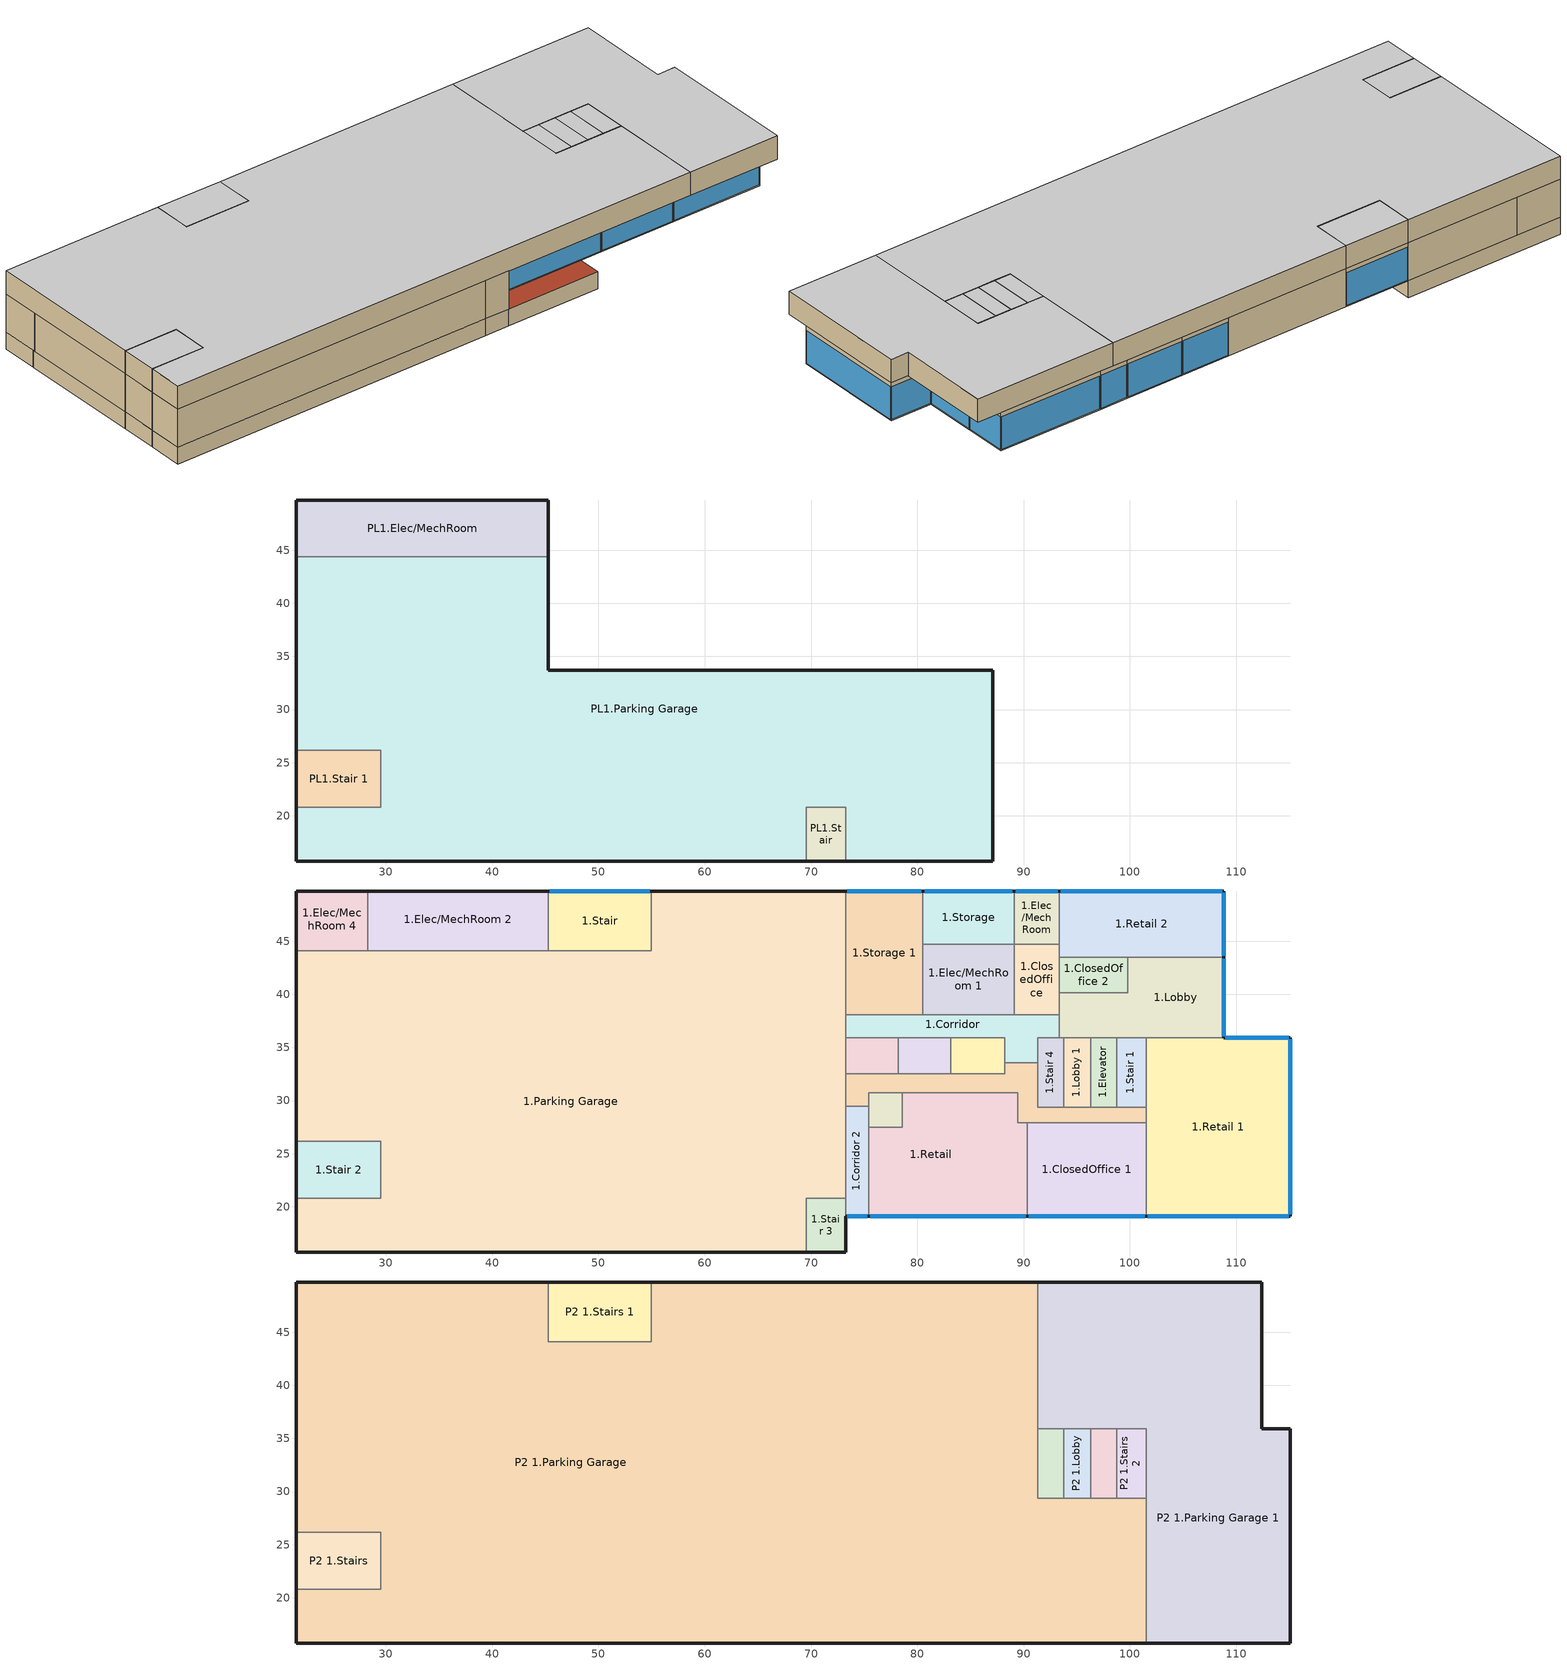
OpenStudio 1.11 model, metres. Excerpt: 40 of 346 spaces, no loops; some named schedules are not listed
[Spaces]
PL1.Parking Garage
 floor ground: 45.27,44.37 45.27,33.69 87.09,33.69 87.09,15.75 73.24,15.75 73.24,20.83 69.53,20.83 69.53,15.75 21.57,15.75 21.57,20.83 29.52,20.83 29.52,26.17 21.57,26.17 21.57,44.37 z0
 wall outside: 21.57,44.37 21.57,26.17 / 73.24,15.75 87.09,15.75 87.09,33.69 45.27,33.69 45.27,44.37 / 21.57,20.83 21.57,15.75 69.53,15.75 z0:2.44
 wall to PL1.Elec/MechRoom: 45.27,44.37 21.57,44.37 z0:2.44
 wall to PL1.Stair: 69.53,15.75 69.53,20.83 73.24,20.83 73.24,19.14 73.24,15.75 z0:2.44
 wall to PL1.Stair 1: 21.57,26.17 29.52,26.17 29.52,20.83 21.57,20.83 z0:2.44
 roof outside: 87.09,15.75 87.09,19.14 73.24,19.14 73.24,15.75 z2.44
PL1.Stair
 floor ground: 73.24,20.83 73.24,15.75 69.53,15.75 69.53,20.83 z0
 wall outside: 69.53,15.75 73.24,15.75 z0:2.44
PL1.Stair 1
 floor ground: 29.52,26.17 29.52,20.83 21.57,20.83 21.57,26.17 z0
 wall outside: 21.57,26.17 21.57,20.83 z0:2.44
PL1.Elec/MechRoom
 floor ground: 45.27,49.72 45.27,44.37 21.57,44.37 21.57,49.72 z0
 wall outside: 45.27,44.37 45.27,49.72 21.57,49.72 21.57,44.37 z0:2.44
1.Parking Garage
 floor to PL1.Parking Garage: 45.27,44.08 45.27,33.69 73.24,33.69 73.24,20.83 69.53,20.83 69.53,15.75 21.57,15.75 21.57,20.83 29.52,20.83 29.52,26.17 21.57,26.17 21.57,44.08 z2.44
 floor ground: 73.24,49.72 73.24,33.69 45.27,33.69 45.27,44.08 54.98,44.08 54.98,49.72 z2.44
 wall outside: 73.24,49.72 54.98,49.72 / 21.57,20.83 21.57,15.75 69.53,15.75 / 21.57,44.08 21.57,26.17 z2.44:7.92
 wall to 1.Storage 1: 73.24,38.07 73.24,49.72 z2.44:7.92
 wall to 1.Corridor: 73.24,35.92 73.24,38.07 z2.44:7.92
 wall to 1.Elec/MechRoom 5: 73.24,32.53 73.24,35.92 z2.44:7.92
 wall to 1.Corridor 1: 73.24,29.48 73.24,32.53 z2.44:7.92
 wall to 1.Corridor 2: 73.24,20.83 73.24,29.48 z2.44:7.92
 wall to 1.Stair 3: 69.53,15.75 69.53,20.83 73.24,20.83 z2.44:7.92
 wall to 1.Stair 2: 21.57,26.17 29.52,26.17 29.52,20.83 21.57,20.83 z2.44:7.92
 wall to 1.Elec/MechRoom 4: 28.27,44.08 21.57,44.08 z2.44:7.92
 wall to 1.Elec/MechRoom 2: 45.27,44.08 28.27,44.08 z2.44:7.92
 wall to 1.Stair: 54.98,49.72 54.98,44.08 45.27,44.08 z2.44:7.92
1.Stair 3
 floor to PL1.Stair: 73.24,20.83 73.24,15.75 69.53,15.75 69.53,20.83 z2.44
 wall outside: 69.53,15.75 73.24,15.75 73.24,19.14 z2.44:7.92
 wall to 1.Corridor 2: 73.24,19.14 73.24,20.83 z2.44:7.92
1.Corridor 2
 floor to PL1.Parking Garage: 75.43,29.48 75.43,19.14 73.24,19.14 73.24,29.48 z2.44
 wall outside: 73.24,19.14 75.43,19.14 z2.44:7.92
 wall to 1.Corridor 1: 75.43,29.48 73.24,29.48 z2.44:7.92
 wall to 1.Storage 2: 75.43,27.51 75.43,29.48 z2.44:7.92
 wall to 1.Retail: 75.43,19.14 75.43,27.51 z2.44:7.92
 window (VE 1-2M C): 73.39,19.14 75.28,19.14 z2.59:7.32
1.Retail
 floor to PL1.Parking Garage: 87.09,30.73 87.09,19.14 75.43,19.14 75.43,27.51 78.6,27.51 78.6,30.73 z2.44
 floor ground: 89.45,30.73 89.45,27.92 90.34,27.92 90.34,19.14 87.09,19.14 87.09,30.73 z2.44
 wall outside: 75.43,19.14 90.34,19.14 z2.44:7.92
 wall to 1.Storage 2: 78.6,30.73 78.6,27.51 75.43,27.51 z2.44:7.92
 wall to 1.Corridor 1: 90.34,27.92 89.45,27.92 89.45,30.73 78.6,30.73 z2.44:7.92
 wall to 1.ClosedOffice 1: 90.34,19.14 90.34,27.92 z2.44:7.92
 window (VE 1-2M C): 75.58,19.14 90.19,19.14 z2.59:7.32
1.ClosedOffice 1
 floor ground: 101.54,27.92 101.54,19.14 90.34,19.14 90.34,27.92 z2.44
 wall outside: 90.34,19.14 101.54,19.14 z2.44:7.92
 wall to 1.Corridor 1: 101.54,27.92 90.34,27.92 z2.44:7.92
 wall to 1.Retail 1: 101.54,19.14 101.54,27.92 z2.44:7.92
 window (VE 1-2M C): 90.49,19.14 101.39,19.14 z2.59:7.32
1.Retail 1
 floor ground: 115.08,35.92 115.08,19.14 101.54,19.14 101.54,35.92 z2.44
 wall outside: 101.54,19.14 115.08,19.14 115.08,35.92 108.84,35.92 z2.44:7.92
 wall to 1.Corridor 1: 101.54,29.38 101.54,27.92 z2.44:7.92
 wall to 1.Stair 1: 101.54,35.92 101.54,29.38 z2.44:7.92
 wall to 1.Lobby: 108.84,35.92 101.54,35.92 z2.44:7.92
 window (VE 1-2M C): 115.08,19.29 115.08,35.76 / 114.93,35.92 108.99,35.92 / 101.69,19.14 114.93,19.14 z2.59:7.32
1.Stair 2
 floor to PL1.Stair 1: 29.52,26.17 29.52,20.83 21.57,20.83 21.57,26.17 z2.44
 wall outside: 21.57,26.17 21.57,20.83 z2.44:7.92
1.Storage 2
 floor to PL1.Parking Garage: 78.6,30.73 78.6,27.51 75.43,27.51 75.43,30.73 z2.44
 wall to 1.Corridor 1: 78.6,30.73 75.43,30.73 75.43,29.48 z2.44:7.92
1.Corridor 1
 floor to PL1.Parking Garage: 87.09,32.53 87.09,30.73 75.43,30.73 75.43,29.48 73.24,29.48 73.24,32.53 z2.44
 floor ground: 91.32,33.54 91.32,29.38 101.54,29.38 101.54,27.92 89.45,27.92 89.45,30.73 87.09,30.73 87.09,32.53 88.22,32.53 88.22,33.54 z2.44
 wall to 1.Elec/MechRoom 5: 78.22,32.53 73.24,32.53 z2.44:7.92
 wall to 1.Elec/MechRoom 3: 83.14,32.53 78.22,32.53 z2.44:7.92
 wall to 1.Restroom: 88.22,33.54 88.22,32.53 83.14,32.53 z2.44:7.92
 wall to 1.Corridor: 91.32,33.54 88.22,33.54 z2.44:7.92
 wall to 1.Stair 4: 93.77,29.38 91.32,29.38 91.32,33.54 z2.44:7.92
 wall to 1.Lobby 1: 96.34,29.38 93.77,29.38 z2.44:7.92
 wall to 1.Elevator: 98.75,29.38 96.34,29.38 z2.44:7.92
 wall to 1.Stair 1: 101.54,29.38 98.75,29.38 z2.44:7.92
1.Stair 4
 floor ground: 93.77,35.92 93.77,29.38 91.32,29.38 91.32,35.92 z2.44
 wall to 1.Lobby: 93.77,35.92 93.36,35.92 z2.44:7.92
 wall to 1.Lobby 1: 93.77,29.38 93.77,35.92 z2.44:7.92
 wall to 1.Corridor: 93.36,35.92 91.32,35.92 91.32,33.54 z2.44:7.92
1.Lobby 1
 floor ground: 96.34,35.92 96.34,29.38 93.77,29.38 93.77,35.92 z2.44
 wall to 1.Lobby: 96.34,35.92 93.77,35.92 z2.44:7.92
 wall to 1.Elevator: 96.34,29.38 96.34,35.92 z2.44:7.92
1.Elevator
 floor ground: 98.75,35.92 98.75,29.38 96.34,29.38 96.34,35.92 z2.44
 wall to 1.Stair 1: 98.75,29.38 98.75,35.92 z2.44:7.92
 wall to 1.Lobby: 98.75,35.92 96.34,35.92 z2.44:7.92
1.Stair 1
 floor ground: 101.54,35.92 101.54,29.38 98.75,29.38 98.75,35.92 z2.44
 wall to 1.Lobby: 101.54,35.92 98.75,35.92 z2.44:7.92
1.Elec/MechRoom 5
 floor to PL1.Parking Garage: 78.22,33.69 78.22,32.53 73.24,32.53 73.24,33.69 z2.44
 floor ground: 78.22,35.92 78.22,33.69 73.24,33.69 73.24,35.92 z2.44
 wall to 1.Corridor: 78.22,35.92 73.24,35.92 z2.44:7.92
 wall to 1.Elec/MechRoom 3: 78.22,32.53 78.22,35.92 z2.44:7.92
1.Elec/MechRoom 3
 floor to PL1.Parking Garage: 83.14,33.69 83.14,32.53 78.22,32.53 78.22,33.69 z2.44
 floor ground: 83.14,35.92 83.14,33.69 78.22,33.69 78.22,35.92 z2.44
 wall to 1.Corridor: 83.14,35.92 78.22,35.92 z2.44:7.92
 wall to 1.Restroom: 83.14,32.53 83.14,35.92 z2.44:7.92
1.Restroom
 floor ground: 88.22,35.92 88.22,32.53 87.09,32.53 87.09,33.69 83.14,33.69 83.14,35.92 z2.44
 floor to PL1.Parking Garage: 87.09,33.69 87.09,32.53 83.14,32.53 83.14,33.69 z2.44
 wall to 1.Corridor: 88.22,33.54 88.22,35.92 83.14,35.92 z2.44:7.92
1.Corridor
 floor ground: 93.36,38.07 93.36,35.92 91.32,35.92 91.32,33.54 88.22,33.54 88.22,35.92 73.24,35.92 73.24,38.07 z2.44
 wall to 1.Storage 1: 80.53,38.07 73.35,38.07 73.24,38.07 z2.44:7.92
 wall to 1.Elec/MechRoom 1: 89.1,38.07 80.53,38.07 z2.44:7.92
 wall to 1.ClosedOffice: 93.36,38.07 89.1,38.07 z2.44:7.92
 wall to 1.Lobby: 93.36,35.92 93.36,38.07 z2.44:7.92
1.Lobby
 floor ground: 108.84,43.49 108.84,35.92 93.36,35.92 93.36,40.15 99.78,40.15 99.78,43.49 z2.44
 wall outside: 108.84,35.92 108.84,43.49 z2.44:7.92
 wall to 1.ClosedOffice: 93.36,40.15 93.36,38.07 z2.44:7.92
 wall to 1.ClosedOffice 2: 99.78,43.49 99.78,40.15 93.36,40.15 z2.44:7.92
 wall to 1.Retail 2: 108.84,43.49 99.78,43.49 z2.44:7.92
 window (VE 1-2M C): 108.84,36.07 108.84,43.34 z2.59:7.32
1.Storage 1
 floor ground: 80.53,49.72 80.53,38.07 73.24,38.07 73.24,49.72 z2.44
 wall outside: 80.53,49.72 73.24,49.72 z2.44:7.92
 wall to 1.Elec/MechRoom 1: 80.53,38.07 80.53,44.73 z2.44:7.92
 wall to 1.Storage: 80.53,44.73 80.53,49.72 z2.44:7.92
 window (VE 1-2M C): 80.38,49.72 73.39,49.72 z2.59:7.32
1.Elec/MechRoom 1
 floor ground: 89.1,44.73 89.1,38.07 80.53,38.07 80.53,44.73 z2.44
 wall to 1.ClosedOffice: 89.1,38.07 89.1,44.73 z2.44:7.92
 wall to 1.Storage: 89.1,44.73 80.53,44.73 z2.44:7.92
1.ClosedOffice
 floor ground: 93.36,44.73 93.36,38.07 89.1,38.07 89.1,44.73 z2.44
 wall to 1.Retail 2: 93.36,43.49 93.36,44.73 z2.44:7.92
 wall to 1.ClosedOffice 2: 93.36,40.15 93.36,43.49 z2.44:7.92
 wall to 1.Elec/MechRoom: 93.36,44.73 89.1,44.73 z2.44:7.92
1.ClosedOffice 2
 floor ground: 99.78,43.49 99.78,40.15 93.36,40.15 93.36,43.49 z2.44
 wall to 1.Retail 2: 99.78,43.49 93.36,43.49 z2.44:7.92
1.Retail 2
 floor ground: 108.84,49.72 108.84,43.49 93.36,43.49 93.36,49.72 z2.44
 wall outside: 108.84,43.49 108.84,49.72 93.36,49.72 z2.44:7.92
 wall to 1.Elec/MechRoom: 93.36,49.72 93.36,44.73 z2.44:7.92
 window (VE 1-2M C): 108.84,43.65 108.84,49.57 / 108.69,49.72 93.51,49.72 z2.59:7.32
1.Elec/MechRoom 4
 floor to PL1.Elec/MechRoom: 28.27,49.72 28.27,44.37 21.57,44.37 21.57,49.72 z2.44
 floor to PL1.Parking Garage: 28.27,44.37 28.27,44.08 21.57,44.08 21.57,44.37 z2.44
 wall outside: 28.27,49.72 21.57,49.72 21.57,44.08 z2.44:7.92
 wall to 1.Elec/MechRoom 2: 28.27,44.08 28.27,49.72 z2.44:7.92
1.Elec/MechRoom 2
 floor to PL1.Elec/MechRoom: 45.27,49.72 45.27,44.37 28.27,44.37 28.27,49.72 z2.44
 floor to PL1.Parking Garage: 45.27,44.37 45.27,44.08 28.27,44.08 28.27,44.37 z2.44
 wall outside: 45.27,49.72 28.27,49.72 z2.44:7.92
 wall to 1.Stair: 45.27,44.08 45.27,49.72 z2.44:7.92
1.Stair
 floor ground: 54.98,49.72 54.98,44.08 45.27,44.08 45.27,49.72 z2.44
 wall outside: 54.98,49.72 45.27,49.72 z2.44:7.92
 window (VE 1-2M C): 54.83,49.72 45.42,49.72 z2.59:7.32
1.Storage
 floor ground: 89.1,49.72 89.1,44.73 80.53,44.73 80.53,49.72 z2.44
 wall outside: 89.1,49.72 80.53,49.72 z2.44:7.92
 wall to 1.Elec/MechRoom: 89.1,44.73 89.1,49.72 z2.44:7.92
 window (VE 1-2M C): 88.95,49.72 80.68,49.72 z2.59:7.32
1.Elec/MechRoom
 floor ground: 93.36,49.72 93.36,44.73 89.1,44.73 89.1,49.72 z2.44
 wall outside: 93.36,49.72 89.1,49.72 z2.44:7.92
 window (VE 1-2M C): 93.21,49.72 89.25,49.72 z2.59:7.32
P2 1.Parking Garage
 floor to 1.Elec/MechRoom 4: 28.27,49.72 28.27,44.08 21.57,44.08 21.57,49.72 z7.92
 floor to 1.Corridor 2: 75.43,29.48 75.43,19.14 73.24,19.14 73.24,29.48 z7.92
 floor to 1.Corridor 1: 91.32,33.54 91.32,29.38 101.54,29.38 101.54,27.92 89.45,27.92 89.45,30.73 75.43,30.73 75.43,29.48 73.24,29.48 73.24,32.53 88.22,32.53 88.22,33.54 z7.92
 floor to 1.Retail: 89.45,30.73 89.45,27.92 90.34,27.92 90.34,19.14 75.43,19.14 75.43,27.51 78.6,27.51 78.6,30.73 z7.92
 floor to 1.Elec/MechRoom 3: 83.14,35.92 83.14,32.53 78.22,32.53 78.22,35.92 z7.92
 floor to 1.Storage 2: 78.6,30.73 78.6,27.51 75.43,27.51 75.43,30.73 z7.92
 floor to 1.Restroom: 88.22,35.92 88.22,32.53 83.14,32.53 83.14,35.92 z7.92
 floor to 1.Elec/MechRoom 5: 78.22,35.92 78.22,32.53 73.24,32.53 73.24,35.92 z7.92
 floor to 1.Corridor: 91.32,38.07 91.32,33.54 88.22,33.54 88.22,35.92 73.24,35.92 73.24,38.07 z7.92
 floor to 1.Elec/MechRoom 1: 89.1,44.73 89.1,38.07 80.53,38.07 80.53,44.73 z7.92
 floor to 1.ClosedOffice 1: 101.54,27.92 101.54,19.14 90.34,19.14 90.34,27.92 z7.92
 floor to 1.Stair 3: 73.24,20.83 73.24,15.75 69.53,15.75 69.53,20.83 z7.92
 floor to 1.ClosedOffice: 91.32,44.73 91.32,38.07 89.1,38.07 89.1,44.73 z7.92
 floor to 1.Parking Garage: 73.24,49.72 73.24,20.83 69.53,20.83 69.53,15.75 21.57,15.75 21.57,20.83 29.52,20.83 29.52,26.17 21.57,26.17 21.57,44.08 54.98,44.08 54.98,49.72 z7.92
 floor to 1.Elec/MechRoom 2: 45.27,49.72 45.27,44.08 28.27,44.08 28.27,49.72 z7.92
 floor to 1.Storage: 89.1,49.72 89.1,44.73 80.53,44.73 80.53,49.72 z7.92
 floor to 1.Storage 1: 80.53,49.72 80.53,38.07 73.24,38.07 73.24,49.72 z7.92
 floor ground: 101.54,19.14 101.54,15.75 73.24,15.75 73.24,19.14 z7.92
 floor to 1.Elec/MechRoom: 91.32,49.72 91.32,44.73 89.1,44.73 89.1,49.72 z7.92
 wall outside: 21.57,20.83 21.57,15.75 101.54,15.75 / 45.27,49.72 21.57,49.72 21.57,26.17 / 91.32,49.72 54.98,49.72 z7.92:11.28
 wall to P2 1.Stairs 2: 101.54,29.38 98.75,29.38 z7.92:11.28
 wall to P2 1.Parking Garage 1: 101.54,15.75 101.54,29.38 / 91.32,35.92 91.32,49.72 z7.92:11.28
 wall to P2 1.Stairs: 21.57,26.17 29.52,26.17 29.52,20.83 21.57,20.83 z7.92:11.28
 wall to P2 1.Stairs 1: 54.98,49.72 54.98,44.08 45.27,44.08 45.27,49.72 z7.92:11.28
 wall to P2 1.Elevator 1: 93.77,29.38 91.32,29.38 91.32,35.92 z7.92:11.28
 wall to P2 1.Lobby: 96.34,29.38 93.77,29.38 z7.92:11.28
 wall to P2 1.Elevator: 98.75,29.38 96.34,29.38 z7.92:11.28
 ceiling to P3.Parking Garage: 101.54,15.75 101.54,29.38 91.32,29.38 91.32,49.72 54.98,49.72 54.98,44.08 45.27,44.08 45.27,49.72 21.57,49.72 21.57,26.17 29.52,26.17 29.52,20.83 21.57,20.83 21.57,15.75 z11.28
P2 1.Parking Garage 1
 floor to 1.Corridor: 93.36,38.07 93.36,35.92 91.32,35.92 91.32,38.07 z7.92
 floor to 1.Retail 2: 108.84,49.72 108.84,43.49 93.36,43.49 93.36,49.72 z7.92
 floor to 1.Lobby: 108.84,43.49 108.84,35.92 93.36,35.92 93.36,40.15 99.78,40.15 99.78,43.49 z7.92
 floor ground: 112.41,49.72 112.41,35.92 108.84,35.92 108.84,49.72 z7.92; 115.08,19.14 115.08,15.75 101.54,15.75 101.54,19.14 z7.92
 floor to 1.ClosedOffice 2: 99.78,43.49 99.78,40.15 93.36,40.15 93.36,43.49 z7.92
 floor to 1.ClosedOffice: 93.36,44.73 93.36,38.07 91.32,38.07 91.32,44.73 z7.92
 floor to 1.Retail 1: 115.08,35.92 115.08,19.14 101.54,19.14 101.54,35.92 z7.92
 floor to 1.Elec/MechRoom: 93.36,49.72 93.36,44.73 91.32,44.73 91.32,49.72 z7.92
 wall outside: 101.54,15.75 115.08,15.75 115.08,35.92 112.41,35.92 112.41,49.72 91.32,49.72 z7.92:11.28
 wall to P2 1.Stairs 2: 98.75,35.92 101.54,35.92 101.54,29.38 z7.92:11.28
 wall to P2 1.Elevator: 96.34,35.92 98.75,35.92 z7.92:11.28
 wall to P2 1.Lobby: 93.77,35.92 96.34,35.92 z7.92:11.28
 wall to P2 1.Elevator 1: 91.32,35.92 93.77,35.92 z7.92:11.28
 ceiling to P3.Parking Garage 1: 115.08,15.75 115.08,35.92 112.41,35.92 112.41,49.72 91.32,49.72 91.32,35.92 101.54,35.92 101.54,15.75 z11.28
P2 1.Stairs
 floor to 1.Stair 2: 29.52,26.17 29.52,20.83 21.57,20.83 21.57,26.17 z7.92
 wall outside: 21.57,26.17 21.57,20.83 z7.92:11.28
 ceiling to P3.Stairs 1: 29.52,20.83 29.52,26.17 21.57,26.17 21.57,20.83 z11.28
P2 1.Elevator 1
 floor to 1.Stair 4: 93.77,35.92 93.77,29.38 91.32,29.38 91.32,35.92 z7.92
 wall to P2 1.Lobby: 93.77,29.38 93.77,35.92 z7.92:11.28
 ceiling to P3.Elevator: 93.77,29.38 93.77,35.92 91.32,35.92 91.32,29.38 z11.28
P2 1.Lobby
 floor to 1.Lobby 1: 96.34,35.92 96.34,29.38 93.77,29.38 93.77,35.92 z7.92
 wall to P2 1.Elevator: 96.34,29.38 96.34,35.92 z7.92:11.28
 ceiling to P3.Lobby: 96.34,29.38 96.34,35.92 93.77,35.92 93.77,29.38 z11.28
P2 1.Elevator
 floor to 1.Elevator: 98.75,35.92 98.75,29.38 96.34,29.38 96.34,35.92 z7.92
 wall to P2 1.Stairs 2: 98.75,29.38 98.75,35.92 z7.92:11.28
 ceiling to P3.Elevator 1: 98.75,29.38 98.75,35.92 96.34,35.92 96.34,29.38 z11.28
P2 1.Stairs 2
 floor to 1.Stair 1: 101.54,35.92 101.54,29.38 98.75,29.38 98.75,35.92 z7.92
 ceiling to P3.Stairs 2: 101.54,29.38 101.54,35.92 98.75,35.92 98.75,29.38 z11.28
P2 1.Stairs 1
 floor to 1.Stair: 54.98,49.72 54.98,44.08 45.27,44.08 45.27,49.72 z7.92
 wall outside: 54.98,49.72 45.27,49.72 z7.92:11.28
 ceiling to P3.Stairs: 54.98,44.08 54.98,49.72 45.27,49.72 45.27,44.08 z11.28
[Building]
Building 1: Space Type=OpenOffice; Default Construction Set=Proposed Construction Set; Default Schedule Set=90.1-2007 - Office - OpenOffice Schedule Set
[ClimateZones]
Climate Zone Institution Name 1=ASHRAE; Climate Zone Document Name 1=ANSI/ASHRAE Standard 169; Climate Zone Document Year 1=2006; Climate Zone Institution Name 2=CEC; Climate Zone Document Name 2=California Climate Zone Descriptions; Climate Zone Document Year 2=1995
[Site]
Denver Intl Ap: Latitude {deg}=39.83; Longitude {deg}=-104.65; Time Zone {hr}=-7; Elevation {m}=1650
[SizingPeriod:DesignDay] Barometric Pressure {Pa}=83011; Sky Clearness=0; Rain Indicator=0; Snow Indicator=0; Day of Month=21; Daylight Saving Time Indicator=0; Dry-Bulb Temperature Range Modifier Type=DefaultMultipliers
Name | Maximum Dry-Bulb Temperature {C} | Daily Dry-Bulb Temperature Range {deltaC} | Humidity Indicating Conditions at Maximum Dry-Bulb | Wind Speed {m/s} | Wind Direction {deg} | Month | Day Type | Humidity Indicating Type | Solar Model Indicator | ASHRAE Taub | ASHRAE Taud
Denver Intl Ap Ann Clg .4% Condns DP=>MDB | 19.9 | 15.2 | 16 | 4.2 | 80 | 7 | SummerDesignDay | Dewpoint | ASHRAETau | 0.424 | 2.012
Denver Intl Ap Ann Hum_n 99.6% Condns DP=>MCDB | -11.7 | 0 | -21.5 | 3.3 | 160 | 12 | WinterDesignDay | Dewpoint | ASHRAEClearSky
Denver Intl Ap Ann Htg 99.6% Condns DB | -17.4 | 0 | -17.4 | 3.3 | 160 | 12 | WinterDesignDay | Wetbulb | ASHRAEClearSky
Denver Intl Ap Ann Clg .4% Condns WB=>MDB | 27.3 | 15.2 | 18.3 | 4.2 | 80 | 7 | SummerDesignDay | Wetbulb | ASHRAETau | 0.424 | 2.012
[Construction]
ExtSlabCarpet 4in ClimateZone 1-8: MAT-CC05 4 HW CONCRETE, CP02 CARPET PAD
Exterior Door: F08 Metal surface, I01 25mm insulation board
Interior Ceiling: M11 100mm lightweight concrete, F05 Ceiling air space resistance, F16 Acoustic tile
Interior Door; Interior Partition: G05 25mm wood
Interior Floor: F16 Acoustic tile, F05 Ceiling air space resistance, M11 100mm lightweight concrete
Interior Wall: G01a 19mm gypsum board, F04 Wall air space resistance, G01a 19mm gypsum board
Interior Window: Clear 3mm
90.1-2007 Nonres 5B Skylight without Curb: Theoretical Glass [146]
VE 1-2M C: VE 1-2M WM
VE 1-45 C: VE 1-45 WM
Precast Concrete Panel Wall Construction: MAT-SHEATH 1, Wall Insulation Precast concrete panels, 1/2IN Gypsum 1
R-30 Roof Construction: Roof Membrane 1, Roof Insulation [14]_R-value 30.0 (ft^2*h*R/Btu), Metal Decking 1
[Material] Thermal Absorptance=0.9
Name | Roughness | Thickness {m} | Conductivity {W/m-K} | Density {kg/m3} | Specific Heat {J/kg-K} | Solar Absorptance | Visible Absorptance
MAT-CC05 4 HW CONCRETE | Rough | 0.1016 | 1.311 | 2240 | 836.8 | 0.7 | 0.7
F08 Metal surface | Smooth | 0.0008 | 45.28 | 7824 | 500 | 0.7 | 0.7
I01 25mm insulation board | MediumRough | 0.0254 | 0.03 | 43 | 1210 | 0.7 | 0.7
M11 100mm lightweight concrete | MediumRough | 0.1016 | 0.53 | 1280 | 840 | 0.7 | 0.7
F16 Acoustic tile | MediumSmooth | 0.0191 | 0.06 | 368 | 590 | 0.7 | 0.7
G05 25mm wood | MediumSmooth | 0.0254 | 0.15 | 608 | 1630 | 0.7 | 0.7
G01a 19mm gypsum board | MediumSmooth | 0.019 | 0.16 | 800 | 1090 | 0.7 | 0.7
1/2IN Gypsum 1 | Smooth | 0.01271 | 0.16 | 784.9 | 830 | 0.92 | 0.92
Roof Membrane 1 | VeryRough | 0.0095 | 0.16 | 1121.29 | 1460 | 0.7 | 0.7
Metal Decking 1 | MediumSmooth | 0.001524 | 45.006 | 7680 | 418.4 | 0.7 | 0.3
Wall Insulation Precast concrete panels | MediumRough | 0.0949646 | 0.045 | 265 | 836.8 | 0.7 | 0.7
Roof Insulation [14]_R-value 30.0 (ft^2*h*R/Btu) | MediumRough | 0.258882 | 0.049 | 265 | 836.8 | 0.7 | 0.7
[Material:NoMass] Thermal Absorptance=0.9; Solar Absorptance=0.7
Name | Roughness | Thermal Resistance {m2-K/W} | Visible Absorptance
CP02 CARPET PAD | Smooth | 0.1 | 0.8
MAT-SHEATH 1 | Rough | 0.36256 | 0.7
[WindowMaterial:Glazing] Optical Data Type=SpectralAverage; Thickness {m}=0.003; Infrared Transmittance at Normal Incidence=0
Name | Solar Transmittance at Normal Incidence | Front Side Solar Reflectance at Normal Incidence | Back Side Solar Reflectance at Normal Incidence | Visible Transmittance at Normal Incidence | Front Side Visible Reflectance at Normal Incidence | Back Side Visible Reflectance at Normal Incidence | Front Side Infrared Hemispherical Emissivity | Back Side Infrared Hemispherical Emissivity | Conductivity {W/m-K} | Dirt Correction Factor for Solar and Visible Transmittance | Solar Diffusing
Clear 3mm | 0.837 | 0.075 | 0 | 0.898 | 0.081 | 0 | 0.84 | 0.84 | 0.9 | 1 | Yes
Theoretical Glass [146] | 0.481761 | 0.468239 | 0.468239 | 0.621562 | 0.328438 | 0.328438 | 0.9 | 0.9 | 0.03026
[WindowMaterial:SimpleGlazingSystem] U-Factor {W/m2-K}=2.39623
Name | Solar Heat Gain Coefficient | Visible Transmittance
VE 1-2M WM | 0.364 | 0.606
VE 1-45 WM | 0.285 | 0.336
[Material:AirGap]
Name | Thermal Resistance {m2-K/W}
F05 Ceiling air space resistance | 0.18
F04 Wall air space resistance | 0.15
[DefaultSurfaceConstructions]
Name | Floor Construction | Wall Construction | Roof Ceiling Construction
Default Surface Constructions 188 | Interior Floor | Interior Wall | Interior Ceiling
Default Surface Constructions 189 | ExtSlabCarpet 4in ClimateZone 1-8 | ExtSlabCarpet 4in ClimateZone 1-8 | ExtSlabCarpet 4in ClimateZone 1-8
Default Surface Constructions 187 adj ext wall insulation adj ext wall insulation adj roof insulation | ExtSlabCarpet 4in ClimateZone 1-8 | Precast Concrete Panel Wall Construction | R-30 Roof Construction
[DefaultSubSurfaceConstructions]
Name | Fixed Window Construction | Operable Window Construction | Door Construction | Skylight Construction | Tubular Daylight Dome Construction | Tubular Daylight Diffuser Construction
Default Sub Surface Constructions 125 | VE 1-45 C | VE 1-45 C | Exterior Door | 90.1-2007 Nonres 5B Skylight without Curb | Interior Window | Interior Window
Default Sub Surface Constructions 126 | Interior Window | Interior Window | Interior Door
[DefaultConstructionSet]
Proposed Construction Set: Default Exterior Surface Constructions=Default Surface Constructions 187 adj ext wall insulation adj ext wall insulation adj roof insulation; Default Interior Surface Constructions=Default Surface Constructions 188; Default Ground Contact Surface Constructions=Default Surface Constructions 189; Default Exterior SubSurface Constructions=Default Sub Surface Constructions 125; Default Interior SubSurface Constructions=Default Sub Surface Constructions 126; Interior Partition Construction=Interior Partition
[SpaceType]
Name | Default Schedule Set | Design Specification Outdoor Air Object | Standards Building Type | Standards Space Type
ClosedOffice | 90.1-2007 - Office - ClosedOffice Schedule Set | 90.1-2007 - Office - ClosedOffice Ventilation | Office | ClosedOffice
Corridor | 90.1-2007 - Office - Corridor Schedule Set | 90.1-2007 - Office - Corridor Ventilation | Office | Corridor
Elec/MechRoom | 90.1-2007 - Office - Elec/MechRoom Schedule Set | 90.1-2007 - Office - Elec/MechRoom Ventilation | Office | Elec/MechRoom
Lobby | 90.1-2007 - Office - Lobby Schedule Set | 90.1-2007 - Office - Lobby Ventilation | Office | Lobby
OpenOffice | 90.1-2007 - Office - OpenOffice Schedule Set | 90.1-2007 - Office - OpenOffice Ventilation | Office | OpenOffice
Restroom | 90.1-2007 - Office - Restroom Schedule Set | 90.1-2007 - Office - Restroom Ventilation | Office | Restroom
Stair | 90.1-2007 - Office - Stair Schedule Set | 90.1-2007 - Office - Stair Ventilation | Office | Stair
Storage | 90.1-2007 - Office - Storage Schedule Set | 90.1-2007 - Office - Storage Ventilation | Office | Storage
Elevator |  |  | Office | Corridor
Parking Garage | 90.1-2007 - Office - Corridor Schedule Set | 90.1-2007 - Office - Corridor Ventilation | Office | Storage
Retail | 90.1-2007 - Retail - Retail Schedule Set | 90.1-2007 - Retail - Retail Ventilation | Retail | Retail
Stairs | 90.1-2007 - Retail - Back_Space Schedule Set | 90.1-2007 - Retail - Back_Space Ventilation | Office | Stair
[DefaultScheduleSet]
Name | Number of People Schedule | People Activity Level Schedule | Lighting Schedule | Electric Equipment Schedule | Infiltration Schedule
90.1-2007 - Office - ClosedOffice Schedule Set; 90.1-2007 - Office - Corridor Schedule Set; 90.1-2007 - Office - Lobby Schedule Set; 90.1-2007 - Office - OpenOffice Schedule Set; 90.1-2007 - Office - Restroom Schedule Set | Medium Office Bldg Occ | Medium Office Activity | Office Bldg Light | Medium Office Bldg Equip | Medium Office Infil Quarter On
90.1-2007 - Office - Elec/MechRoom Schedule Set |  |  | Office Bldg Light | Medium Office Bldg Equip | Medium Office Infil Quarter On
90.1-2007 - Office - Stair Schedule Set; 90.1-2007 - Office - Storage Schedule Set |  |  | Office Bldg Light |  | Medium Office Infil Quarter On
90.1-2007 - Retail - Back_Space Schedule Set; 90.1-2007 - Retail - Retail Schedule Set | Retail Bldg Occ | Retail Activity | Retail Bldg Light | Retail Bldg Equip | Retail Infil Half On
[Lights:Definition] Design Level Calculation Method=Watts/Area
Name | Watts per Space Floor Area {W/m2}
90.1-2007 - Office - ClosedOffice Lights Definition; 90.1-2007 - Office - OpenOffice Lights Definition | 3.33681
90.1-2007 - Office - Corridor Lights Definition | 5.27432
90.1-2007 - Office - Elec/MechRoom Lights Definition | 6.45835
90.1-2007 - Office - Lobby Lights Definition | 16.5764
90.1-2007 - Office - Restroom Lights Definition | 7.31946
90.1-2007 - Office - Stair Lights Definition | 3.65973
90.1-2007 - Office - Storage Lights Definition | 3.01389
90.1-2007 - Office - Parking Lights Definition | 0.538196
90.1-2007 - Retail - Retail Lights Definition | 18.2986
90.1-2007 - Retail - Back_Space Lights Definition | 8.61113
[Lights]
Name | Lights Definition | Space or SpaceType | Schedule
90.1-2007 - Office - ClosedOffice Lights | 90.1-2007 - Office - ClosedOffice Lights Definition | ClosedOffice
90.1-2007 - Office - Corridor Lights | 90.1-2007 - Office - Corridor Lights Definition | Corridor
90.1-2007 - Office - Elec/MechRoom Lights | 90.1-2007 - Office - Elec/MechRoom Lights Definition | Elec/MechRoom
90.1-2007 - Office - Lobby Lights | 90.1-2007 - Office - Lobby Lights Definition | Lobby
90.1-2007 - Office - OpenOffice Lights | 90.1-2007 - Office - OpenOffice Lights Definition | OpenOffice
90.1-2007 - Office - Restroom Lights | 90.1-2007 - Office - Restroom Lights Definition | Restroom
90.1-2007 - Office - Stair Lights | 90.1-2007 - Office - Stair Lights Definition | Stair
90.1-2007 - Office - Storage Lights | 90.1-2007 - Office - Storage Lights Definition | Storage
Parking Lights | 90.1-2007 - Office - Parking Lights Definition | Parking Garage | Parking Sch
90.1-2007 - Retail - Retail Lights | 90.1-2007 - Retail - Retail Lights Definition | Retail
90.1-2007 - Retail - Back_Space Lights 1 | 90.1-2007 - Retail - Back_Space Lights Definition | Stairs
[DesignSpecification:OutdoorAir] Outdoor Air Method=Sum
Name | Outdoor Air Flow per Person {m3/s-person} | Outdoor Air Flow per Floor Area {m3/s-m2}
90.1-2007 - Office - ClosedOffice Ventilation; 90.1-2007 - Office - Lobby Ventilation; 90.1-2007 - Office - OpenOffice Ventilation | 0.00235974 | 0.0003048
90.1-2007 - Office - Corridor Ventilation; 90.1-2007 - Office - Restroom Ventilation; 90.1-2007 - Office - Stair Ventilation |  | 0.0003048
90.1-2007 - Office - Elec/MechRoom Ventilation; 90.1-2007 - Office - Storage Ventilation; 90.1-2007 - Retail - Back_Space Ventilation |  | 0.0006096
90.1-2007 - Retail - Retail Ventilation | 0.00353961 | 0.0006096
[People:Definition] Number of People Calculation Method=People/Area; Fraction Radiant=0.3
Name | People per Space Floor Area {person/m2}
90.1-2007 - Office - ClosedOffice People Definition | 0.0511286
90.1-2007 - Office - Corridor People Definition | 0.0107639
90.1-2007 - Office - Lobby People Definition; 90.1-2007 - Office - Restroom People Definition | 0.107639
90.1-2007 - Office - OpenOffice People Definition | 0.0565105
90.1-2007 - Retail - Retail People Definition | 0.161459
90.1-2007 - Retail - Back_Space People Definition | 0.0358438
[People]
Name | People Definition | Space or SpaceType
90.1-2007 - Office - ClosedOffice People | 90.1-2007 - Office - ClosedOffice People Definition | ClosedOffice
90.1-2007 - Office - Corridor People | 90.1-2007 - Office - Corridor People Definition | Corridor
90.1-2007 - Office - Lobby People | 90.1-2007 - Office - Lobby People Definition | Lobby
90.1-2007 - Office - OpenOffice People | 90.1-2007 - Office - OpenOffice People Definition | OpenOffice
90.1-2007 - Office - Restroom People | 90.1-2007 - Office - Restroom People Definition | Restroom
90.1-2007 - Retail - Retail People | 90.1-2007 - Retail - Retail People Definition | Retail
90.1-2007 - Retail - Back_Space People 1 | 90.1-2007 - Retail - Back_Space People Definition | Stairs
[SpaceInfiltration:DesignFlowRate] Design Flow Rate Calculation Method=Flow/ExteriorArea; Flow per Exterior Surface Area {m3/s-m2}=0.000226568
Name | Space or SpaceType
90.1-2007 - Office - ClosedOffice Infiltration | ClosedOffice
90.1-2007 - Office - Corridor Infiltration | Corridor
90.1-2007 - Office - Elec/MechRoom Infiltration | Elec/MechRoom
90.1-2007 - Office - Lobby Infiltration | Lobby
90.1-2007 - Office - OpenOffice Infiltration | OpenOffice
90.1-2007 - Office - Restroom Infiltration | Restroom
90.1-2007 - Office - Stair Infiltration | Stair
90.1-2007 - Office - Storage Infiltration | Storage
90.1-2007 - Office - Corridor Infiltration 1 | Parking Garage
90.1-2007 - Retail - Retail Infiltration | Retail
90.1-2007 - Retail - Back_Space Infiltration 1 | Stairs
[ElectricEquipment:Definition] Design Level Calculation Method=Watts/Area
Name | Watts per Space Floor Area {W/m2}
90.1-2007 - Office - ClosedOffice Electric Equipment Definition | 6.8889
90.1-2007 - Office - Corridor Electric Equipment Definition | 1.72223
90.1-2007 - Office - Elec/MechRoom Electric Equipment Definition | 2.90626
90.1-2007 - Office - Lobby Electric Equipment Definition; 90.1-2007 - Office - Restroom Electric Equipment Definition | 0.753474
90.1-2007 - Office - OpenOffice Electric Equipment Definition | 7.64238
Elevator Load | 107.639
90.1-2007 - Retail - Retail Electric Equipment Definition | 2.36806
90.1-2007 - Retail - Back_Space Electric Equipment Definition | 5.8771
[ElectricEquipment]
Name | Electric Equipment Definition | Space or SpaceType | Schedule
90.1-2007 - Office - ClosedOffice Electric Equipment | 90.1-2007 - Office - ClosedOffice Electric Equipment Definition | ClosedOffice
90.1-2007 - Office - Corridor Electric Equipment | 90.1-2007 - Office - Corridor Electric Equipment Definition | Corridor
90.1-2007 - Office - Elec/MechRoom Electric Equipment | 90.1-2007 - Office - Elec/MechRoom Electric Equipment Definition | Elec/MechRoom
90.1-2007 - Office - Lobby Electric Equipment | 90.1-2007 - Office - Lobby Electric Equipment Definition | Lobby
90.1-2007 - Office - OpenOffice Electric Equipment | 90.1-2007 - Office - OpenOffice Electric Equipment Definition | OpenOffice
90.1-2007 - Office - Restroom Electric Equipment | 90.1-2007 - Office - Restroom Electric Equipment Definition | Restroom
Electric Equipment 1 | Elevator Load | Elevator | Elevator Commerical Sch
90.1-2007 - Retail - Retail Electric Equipment | 90.1-2007 - Retail - Retail Electric Equipment Definition | Retail
90.1-2007 - Retail - Back_Space Electric Equipment 1 | 90.1-2007 - Retail - Back_Space Electric Equipment Definition | Stairs
[ThermostatSetpoint:DualSetpoint]
Name | Heating Setpoint Temperature Schedule | Cooling Setpoint Temperature Schedule
1.Corridor Zone Thermostat; P2 1.Lobby Zone Thermostat; 1.Lobby Zone Thermostat; 1.ClosedOffice Zone Thermostat; 1.Lobby 1 Zone Thermostat; 1.ClosedOffice 1 Zone Thermostat; 1.ClosedOffice 2 Zone Thermostat; 1.Corridor 1 Zone Thermostat; 1.Corridor 2 Zone Thermostat; 1.Restroom Zone Thermostat | Medium Office HtgSetp | Medium Office ClgSetp
1.Stair Zone Thermostat; 1.Elec/MechRoom Zone Thermostat; 1.Elec/MechRoom 1 Zone Thermostat; 1.Stair 1 Zone Thermostat; 1.Storage Zone Thermostat; 1.Storage 1 Zone Thermostat; 1.Stair 2 Zone Thermostat; P2 1.Parking Garage Zone Thermostat; 1.Elec/MechRoom 2 Zone Thermostat; P2 1.Stairs Zone Thermostat; PL1.Stair Zone Thermostat; 1.Elec/MechRoom 3 Zone Thermostat; 1.Elec/MechRoom 4 Zone Thermostat; 1.Storage 2 Zone Thermostat; 1.Stair 3 Zone Thermostat; 1.Elec/MechRoom 5 Zone Thermostat; 1.Stair 4 Zone Thermostat; PL1.Parking Garage Zone Thermostat; P2 1.Stairs 1 Zone Thermostat; P2 1.Stairs 2 Zone Thermostat; PL1.Stair 1 Zone Thermostat; PL1.Elec/MechRoom Zone Thermostat; P2 1.Parking Garage 1 Zone Thermostat | Unit Heater Htg Sch | Unit Heater Clg Sch
Retail Thermostat | Retail HtgSetp | Retail ClgSetp
[Space]
Name | Space Type | Building Story | Thermal Zone
PL1.Parking Garage | Parking Garage | PL1 | PL1.Parking Garage Zone
PL1.Stair | Stair | PL1 | PL1.Stair Zone
PL1.Stair 1 | Stair | PL1 | PL1.Stair 1 Zone
PL1.Elec/MechRoom | Elec/MechRoom | PL1 | PL1.Elec/MechRoom Zone
1.Parking Garage | Parking Garage | 1 | 1.Parking Garage Zone
1.Stair 3 | Stair | 1 | 1.Stair 3 Zone
1.Corridor 2 | Corridor | 1 | 1.Corridor 2 Zone
1.Retail | Retail | 1 | 1.Retail Zone
1.ClosedOffice 1 | ClosedOffice | 1 | 1.ClosedOffice 1 Zone
1.Retail 1 | Retail | 1 | 1.Retail 1 Zone
1.Stair 2 | Stair | 1 | 1.Stair 2 Zone
1.Storage 2 | Storage | 1 | 1.Storage 2 Zone
1.Corridor 1 | Corridor | 1 | 1.Corridor 1 Zone
1.Stair 4 | Stair | 1 | 1.Stair 4 Zone
1.Lobby 1 | Lobby | 1 | 1.Lobby 1 Zone
1.Elevator | Elevator | 1 | 1.Elevator Zone
1.Stair 1 | Stair | 1 | 1.Stair 1 Zone
1.Elec/MechRoom 5 | Elec/MechRoom | 1 | 1.Elec/MechRoom 5 Zone
1.Elec/MechRoom 3 | Elec/MechRoom | 1 | 1.Elec/MechRoom 3 Zone
1.Restroom | Restroom | 1 | 1.Restroom Zone
1.Corridor | Corridor | 1 | 1.Corridor Zone
1.Lobby | Lobby | 1 | 1.Lobby Zone
1.Storage 1 | Storage | 1 | 1.Storage 1 Zone
1.Elec/MechRoom 1 | Elec/MechRoom | 1 | 1.Elec/MechRoom 1 Zone
1.ClosedOffice | ClosedOffice | 1 | 1.ClosedOffice Zone
1.ClosedOffice 2 | ClosedOffice | 1 | 1.ClosedOffice 2 Zone
1.Retail 2 | Retail | 1 | 1.Retail 2 Zone
1.Elec/MechRoom 4 | Elec/MechRoom | 1 | 1.Elec/MechRoom 4 Zone
1.Elec/MechRoom 2 | Elec/MechRoom | 1 | 1.Elec/MechRoom 2 Zone
1.Stair | Stair | 1 | 1.Stair Zone
1.Storage | Storage | 1 | 1.Storage Zone
1.Elec/MechRoom | Elec/MechRoom | 1 | 1.Elec/MechRoom Zone
P2 1.Parking Garage | Parking Garage | P2 1 | P2 1.Parking Garage Zone
P2 1.Parking Garage 1 | Parking Garage | P2 1 | P2 1.Parking Garage 1 Zone
P2 1.Stairs | Stairs | P2 1 | P2 1.Stairs Zone
P2 1.Elevator 1 | Elevator | P2 1 | P2 1.Elevator 1 Zone
P2 1.Lobby | Lobby | P2 1 | P2 1.Lobby Zone
P2 1.Elevator | Elevator | P2 1 | P2 1.Elevator Zone
P2 1.Stairs 2 | Stairs | P2 1 | P2 1.Stairs 2 Zone
P2 1.Stairs 1 | Stairs | P2 1 | P2 1.Stairs 1 Zone
[BuildingStory]
PL1; 1; P2 1
[ThermalZone] Use Ideal Air Loads=No
Name | Thermostat
1.Corridor Zone | 1.Corridor Zone Thermostat
1.Elevator Zone; P2 1.Elevator Zone; 1.Parking Garage Zone; P2 1.Elevator 1 Zone
1.Stair Zone | 1.Stair Zone Thermostat
P2 1.Lobby Zone | P2 1.Lobby Zone Thermostat
1.Elec/MechRoom Zone | 1.Elec/MechRoom Zone Thermostat
1.Elec/MechRoom 1 Zone | 1.Elec/MechRoom 1 Zone Thermostat
1.Stair 1 Zone | 1.Stair 1 Zone Thermostat
1.Storage Zone | 1.Storage Zone Thermostat
1.Storage 1 Zone | 1.Storage 1 Zone Thermostat
1.Stair 2 Zone | 1.Stair 2 Zone Thermostat
1.Lobby Zone | 1.Lobby Zone Thermostat
1.ClosedOffice Zone | 1.ClosedOffice Zone Thermostat
P2 1.Parking Garage Zone | P2 1.Parking Garage Zone Thermostat
1.Lobby 1 Zone | 1.Lobby 1 Zone Thermostat
1.Elec/MechRoom 2 Zone | 1.Elec/MechRoom 2 Zone Thermostat
P2 1.Stairs Zone | P2 1.Stairs Zone Thermostat
PL1.Stair Zone | PL1.Stair Zone Thermostat
1.Elec/MechRoom 3 Zone | 1.Elec/MechRoom 3 Zone Thermostat
1.ClosedOffice 1 Zone | 1.ClosedOffice 1 Zone Thermostat
1.ClosedOffice 2 Zone | 1.ClosedOffice 2 Zone Thermostat
1.Elec/MechRoom 4 Zone | 1.Elec/MechRoom 4 Zone Thermostat
1.Storage 2 Zone | 1.Storage 2 Zone Thermostat
1.Retail Zone; 1.Retail 1 Zone; 1.Retail 2 Zone | Retail Thermostat
1.Stair 3 Zone | 1.Stair 3 Zone Thermostat
1.Elec/MechRoom 5 Zone | 1.Elec/MechRoom 5 Zone Thermostat
1.Stair 4 Zone | 1.Stair 4 Zone Thermostat
1.Corridor 1 Zone | 1.Corridor 1 Zone Thermostat
PL1.Parking Garage Zone | PL1.Parking Garage Zone Thermostat
P2 1.Stairs 1 Zone | P2 1.Stairs 1 Zone Thermostat
P2 1.Stairs 2 Zone | P2 1.Stairs 2 Zone Thermostat
PL1.Stair 1 Zone | PL1.Stair 1 Zone Thermostat
PL1.Elec/MechRoom Zone | PL1.Elec/MechRoom Zone Thermostat
1.Corridor 2 Zone | 1.Corridor 2 Zone Thermostat
P2 1.Parking Garage 1 Zone | P2 1.Parking Garage 1 Zone Thermostat
1.Restroom Zone | 1.Restroom Zone Thermostat
[Schedule:Ruleset]
Name | Default Day Schedule | Summer Design Day Schedule | Winter Design Day Schedule
Office Bldg Light | Office Bldg Light Default Schedule | Office Bldg Light Summer Design Day | Office Bldg Light Winter Design Day
Medium Office HtgSetp | Medium Office HtgSetp Default Schedule | Medium Office HtgSetp Summer Design Day | Medium Office HtgSetp Winter Design Day
Medium Office ClgSetp | Medium Office ClgSetp Default Schedule | Medium Office ClgSetp Summer Design Day | Medium Office ClgSetp Winter Design Day
Medium Office Bldg Occ | Medium Office Bldg Occ Default Schedule | Medium Office Bldg Occ Summer Design Day | Medium Office Bldg Occ Winter Design Day
Medium Office Activity | Medium Office Activity Default Schedule | Medium Office Activity Summer Design Day | Medium Office Activity Winter Design Day
Medium Office Infil Quarter On | Medium Office Infil Quarter On Default Schedule | Medium Office Infil Quarter On Summer Design Day | Medium Office Infil Quarter On Winter Design Day
Medium Office Bldg Equip | Medium Office Bldg Equip Default Schedule | Medium Office Bldg Equip Summer Design Day | Medium Office Bldg Equip Winter Design Day
Unit Heater Htg Sch | Schedule Day 15
Unit Heater Clg Sch | Schedule Day 16
Elevator Commerical Sch | Schedule Day 17
Parking Sch | Schedule Day 19
Retail Bldg Occ | Retail Bldg Occ Default Schedule | Retail Bldg Occ Summer Design Day | Retail Bldg Occ Winter Design Day
Retail Activity | Retail Activity Default Schedule | Retail Activity Summer Design Day | Retail Activity Winter Design Day
Retail Bldg Light | Retail Bldg Light Default Schedule | Retail Bldg Light Summer Design Day | Retail Bldg Light Winter Design Day
Retail Bldg Equip | Retail Bldg Equip Default Schedule | Retail Bldg Equip Summer Design Day | Retail Bldg Equip Winter Design Day
Retail Infil Half On | Retail Infil Half On Default Schedule | Retail Infil Half On Summer Design Day | Retail Infil Half On Winter Design Day
Retail HtgSetp | Retail HtgSetp Default Schedule | Retail HtgSetp Summer Design Day | Retail HtgSetp Winter Design Day
Retail ClgSetp | Retail ClgSetp Default Schedule | Retail ClgSetp Summer Design Day | Retail ClgSetp Winter Design Day
[Schedule:Day]
Office Bldg Light Default Schedule: 5, 0, 0.05, 7, 0, 0.1, 8, 0, 0.3, 17, 0, 0.9, 18, 0, 0.7, 20, 0, 0.5, 22, 0, 0.3, 23, 0, 0.1, 24, 0, 0.05
Office Bldg Light Summer Design Day; Medium Office Infil Quarter On Rule 1 Day Schedule; Medium Office Bldg Equip Summer Design Day; Schedule Day 19; Retail Bldg Occ Summer Design Day; Retail Bldg Occ Winter Design Day; Retail Bldg Light Summer Design Day; Retail Bldg Equip Summer Design Day; Retail Infil Half On Winter Design Day: 24, 0, 1
Office Bldg Light Winter Design Day; Medium Office Bldg Occ Winter Design Day; Medium Office Bldg Occ Rule 1 Day Schedule; Medium Office Bldg Equip Winter Design Day; Schedule Day 17; Retail Bldg Light Winter Design Day; Retail Bldg Equip Winter Design Day: 24, 0, 0
Office Bldg Light Rule 1 Day Schedule: 24, 0, 0.05
Office Bldg Light Rule 2 Day Schedule: 6, 0, 0.05, 8, 0, 0.1, 14, 0, 0.5, 17, 0, 0.15, 24, 0, 0.05
Medium Office HtgSetp Default Schedule: 6, 0, 21, 22, 0, 21, 24, 0, 21
Medium Office HtgSetp Summer Design Day; Retail HtgSetp Summer Design Day: 24, 0, 15.6
Medium Office HtgSetp Winter Design Day; Medium Office HtgSetp Rule 1 Day Schedule; Retail HtgSetp Winter Design Day: 24, 0, 21
Medium Office HtgSetp Rule 2 Day Schedule: 6, 0, 21, 18, 0, 21, 24, 0, 21
Medium Office ClgSetp Default Schedule; Medium Office ClgSetp Summer Design Day: 6, 0, 26.7, 22, 0, 24, 24, 0, 26.7
Medium Office ClgSetp Winter Design Day; Medium Office ClgSetp Rule 1 Day Schedule: 24, 0, 26.7
Medium Office ClgSetp Rule 2 Day Schedule: 6, 0, 26.7, 18, 0, 24, 24, 0, 26.7
Medium Office Bldg Occ Default Schedule: 6, 0, 0, 7, 0, 0.1, 8, 0, 0.2, 12, 0, 0.95, 13, 0, 0.5, 17, 0, 0.95, 18, 0, 0.7, 20, 0, 0.4, 22, 0, 0.1, 24, 0, 0.05
Medium Office Bldg Occ Summer Design Day: 6, 0, 0, 22, 0, 1, 24, 0, 0.05
Medium Office Bldg Occ Rule 2 Day Schedule: 6, 0, 0, 8, 0, 0.1, 14, 0, 0.5, 17, 0, 0.1, 24, 0, 0
Medium Office Activity Default Schedule; Medium Office Activity Summer Design Day; Medium Office Activity Winter Design Day; Retail Activity Default Schedule; Retail Activity Summer Design Day; Retail Activity Winter Design Day: 24, 0, 120
Medium Office Infil Quarter On Default Schedule; Medium Office Infil Quarter On Summer Design Day: 6, 0, 1, 22, 0, 0.25, 24, 0, 1
Medium Office Infil Quarter On Winter Design Day; Medium Office Infil Quarter On Rule 2 Day Schedule: 6, 0, 1, 18, 0, 0.25, 24, 0, 1
Medium Office Bldg Equip Default Schedule: 8, 0, 0.4, 12, 0, 0.9, 13, 0, 0.8, 17, 0, 0.9, 18, 0, 0.8, 20, 0, 0.6, 22, 0, 0.5, 24, 0, 0.4
Medium Office Bldg Equip Rule 1 Day Schedule: 24, 0, 0.3
Medium Office Bldg Equip Rule 2 Day Schedule: 6, 0, 0.3, 8, 0, 0.4, 14, 0, 0.5, 17, 0, 0.35, 24, 0, 0.3
Schedule Day 15: 24, 0, 10
Schedule Day 16: 24, 0, 93.3333
Retail Bldg Occ Default Schedule: 7, 0, 0, 8, 0, 0.1, 9, 0, 0.2, 11, 0, 0.5, 15, 0, 0.7, 16, 0, 0.8, 17, 0, 0.7, 19, 0, 0.5, 21, 0, 0.3, 24, 0, 0
Retail Bldg Light Default Schedule: 7, 0, 0.05, 8, 0, 0.2, 9, 0, 0.5, 18, 0, 0.9, 20, 0, 0.6, 21, 0, 0.5, 22, 0, 0.2, 24, 0, 0.05
Retail Bldg Equip Default Schedule: 7, 0, 0.2, 8, 0, 0.4, 9, 0, 0.7, 18, 0, 0.9, 20, 0, 0.8, 21, 0, 0.7, 22, 0, 0.4, 24, 0, 0.2
Retail Infil Half On Default Schedule; Retail Infil Half On Summer Design Day: 6, 0, 1, 21, 0, 0.5, 24, 0, 1
Retail HtgSetp Default Schedule: 6, 0, 15.6, 21, 0, 21, 24, 0, 15.6
Retail ClgSetp Default Schedule; Retail ClgSetp Summer Design Day: 6, 0, 30, 21, 0, 24, 24, 0, 30
Retail ClgSetp Winter Design Day: 24, 0, 30
Retail HtgSetp Rule 2 Day Schedule: 6, 0, 15.6, 22, 0, 21, 24, 0, 15.6
[Schedule:Rule]
Name | Schedule Ruleset | Rule Order | Day Schedule | Apply Sunday | Apply Monday | Apply Tuesday | Apply Wednesday | Apply Thursday | Apply Friday | Apply Saturday | Date Specification Type | Start Month | Start Day | End Month | End Day
Office Bldg Light Rule 1 | Office Bldg Light | 0 | Office Bldg Light Rule 1 Day Schedule | Yes | No | No | No | No | No | No | DateRange | 1 | 1 | 12 | 31
Office Bldg Light Rule 2 | Office Bldg Light | 1 | Office Bldg Light Rule 2 Day Schedule | No | No | No | No | No | No | Yes | DateRange | 1 | 1 | 12 | 31
Medium Office HtgSetp Rule 1 | Medium Office HtgSetp | 0 | Medium Office HtgSetp Rule 1 Day Schedule | Yes | No | No | No | No | No | No | DateRange | 1 | 1 | 12 | 31
Medium Office HtgSetp Rule 2 | Medium Office HtgSetp | 1 | Medium Office HtgSetp Rule 2 Day Schedule | No | No | No | No | No | No | Yes | DateRange | 1 | 1 | 12 | 31
Medium Office ClgSetp Rule 1 | Medium Office ClgSetp | 0 | Medium Office ClgSetp Rule 1 Day Schedule | Yes | No | No | No | No | No | No | DateRange | 1 | 1 | 12 | 31
Medium Office ClgSetp Rule 2 | Medium Office ClgSetp | 1 | Medium Office ClgSetp Rule 2 Day Schedule | No | No | No | No | No | No | Yes | DateRange | 1 | 1 | 12 | 31
Medium Office Bldg Occ Rule 1 | Medium Office Bldg Occ | 0 | Medium Office Bldg Occ Rule 1 Day Schedule | Yes | No | No | No | No | No | No | DateRange | 1 | 1 | 12 | 31
Medium Office Bldg Occ Rule 2 | Medium Office Bldg Occ | 1 | Medium Office Bldg Occ Rule 2 Day Schedule | No | No | No | No | No | No | Yes | DateRange | 1 | 1 | 12 | 31
Medium Office Infil Quarter On Rule 1 | Medium Office Infil Quarter On | 0 | Medium Office Infil Quarter On Rule 1 Day Schedule | Yes | No | No | No | No | No | No | DateRange | 1 | 1 | 12 | 31
Medium Office Infil Quarter On Rule 2 | Medium Office Infil Quarter On | 1 | Medium Office Infil Quarter On Rule 2 Day Schedule | No | No | No | No | No | No | Yes | DateRange | 1 | 1 | 12 | 31
Medium Office Bldg Equip Rule 1 | Medium Office Bldg Equip | 0 | Medium Office Bldg Equip Rule 1 Day Schedule | Yes | No | No | No | No | No | No | DateRange | 1 | 1 | 12 | 31
Medium Office Bldg Equip Rule 2 | Medium Office Bldg Equip | 1 | Medium Office Bldg Equip Rule 2 Day Schedule | No | No | No | No | No | No | Yes | DateRange | 1 | 1 | 12 | 31
Schedule Rule 6 | Elevator Commerical Sch | 0 | Schedule Day 18 |  | Yes | Yes | Yes | Yes | Yes
Retail Bldg Light Rule 2 | Retail Bldg Light | 1 | Retail Bldg Light Rule 2 Day Schedule | No | No | No | No | No | No | Yes | DateRange | 1 | 1 | 12 | 31
Retail HtgSetp Rule 2 | Retail HtgSetp | 1 | Retail HtgSetp Rule 2 Day Schedule | No | No | No | No | No | No | Yes | DateRange | 1 | 1 | 12 | 31
Retail Bldg Light Rule 1 | Retail Bldg Light | 0 | Retail Bldg Light Rule 1 Day Schedule | Yes | No | No | No | No | No | No | DateRange | 1 | 1 | 12 | 31
Retail ClgSetp Rule 2 | Retail ClgSetp | 1 | Retail ClgSetp Rule 2 Day Schedule | No | No | No | No | No | No | Yes | DateRange | 1 | 1 | 12 | 31
Retail HtgSetp Rule 1 | Retail HtgSetp | 0 | Retail HtgSetp Rule 1 Day Schedule | Yes | No | No | No | No | No | No | DateRange | 1 | 1 | 12 | 31
Retail Infil Half On Rule 2 | Retail Infil Half On | 1 | Retail Infil Half On Rule 2 Day Schedule | No | No | No | No | No | No | Yes | DateRange | 1 | 1 | 12 | 31
Retail Bldg Equip Rule 2 | Retail Bldg Equip | 1 | Retail Bldg Equip Rule 2 Day Schedule | No | No | No | No | No | No | Yes | DateRange | 1 | 1 | 12 | 31
Retail Bldg Occ Rule 2 | Retail Bldg Occ | 1 | Retail Bldg Occ Rule 2 Day Schedule | No | No | No | No | No | No | Yes | DateRange | 1 | 1 | 12 | 31
Retail ClgSetp Rule 1 | Retail ClgSetp | 0 | Retail ClgSetp Rule 1 Day Schedule | Yes | No | No | No | No | No | No | DateRange | 1 | 1 | 12 | 31
Retail Bldg Equip Rule 1 | Retail Bldg Equip | 0 | Retail Bldg Equip Rule 1 Day Schedule | Yes | No | No | No | No | No | No | DateRange | 1 | 1 | 12 | 31
Retail Bldg Occ Rule 1 | Retail Bldg Occ | 0 | Retail Bldg Occ Rule 1 Day Schedule | Yes | No | No | No | No | No | No | DateRange | 1 | 1 | 12 | 31
Retail Infil Half On Rule 1 | Retail Infil Half On | 0 | Retail Infil Half On Rule 1 Day Schedule | Yes | No | No | No | No | No | No | DateRange | 1 | 1 | 12 | 31
